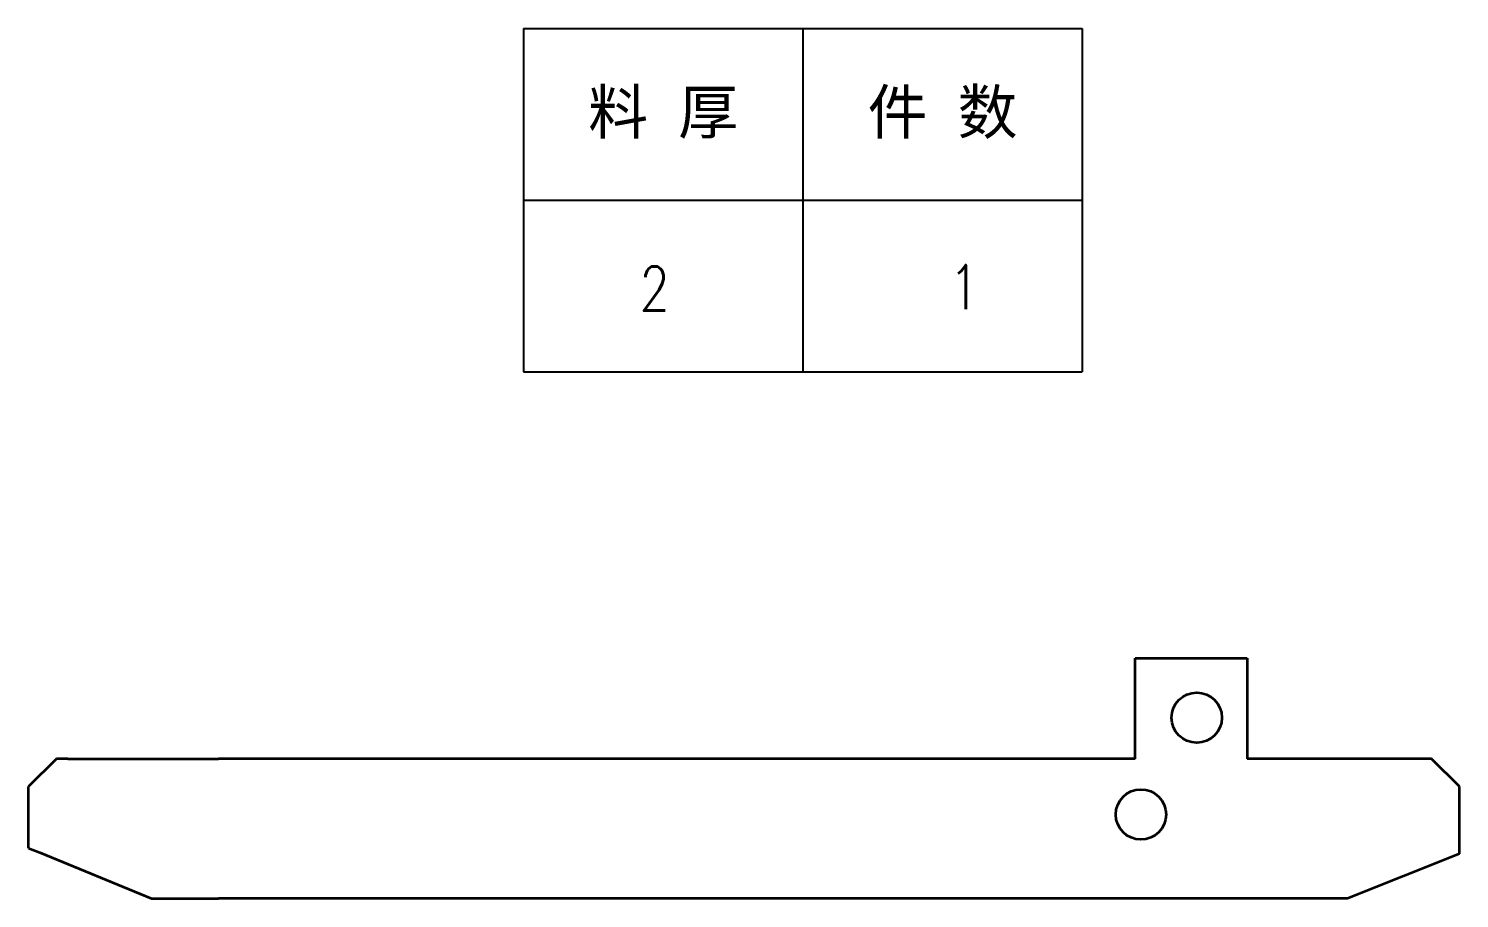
# Model space of a CAD drawing. Header units: millimetres. Extents: x 1333 to 66321, y -42879 to -5704.
# Drawn here: x 65994.7 to 66250.7, y -35210.7 to -35055 of the extents above; entities that cross this region are included whole.
import ezdxf
from ezdxf.enums import TextEntityAlignment as Align

# ---------------------------------------------------------------- set-up
doc = ezdxf.new("R2010")
doc.units = ezdxf.units.MM
doc.header["$LTSCALE"] = 0.5
doc.layers.add('粗实线', color=7, linetype='Continuous', lineweight=35)
doc.styles.add('DIM', font='romans.shx', dxfattribs={"width": 0.8, "bigfont": 'bigfont.shx'})
doc.styles.get("Standard").update_dxf_attribs({"font": 'simplex.shx'})

# ---------------------------------------------------------------- blocks, each defined once
blk = doc.blocks.new('*T481')
at = {"color": 0, "linetype": 'ByBlock', "lineweight": -2, "transparency": 16777216}
for p, q in [((0, 0), (127, 0)), ((0, 0), (0, -78)), ((63.5, 0), (63.5, -78)), ((127, 0), (127, -78)), ((0, -39), (127, -39)), ((0, -78), (127, -78))]:
    blk.add_line(p, q, dxfattribs=at)
at = {"color": 0, "transparency": 16777216, "char_height": 10, "width": 60.5, "attachment_point": 5}
for s, insert in [('{\\fSimSun|b0|i0|c134|p2;料 厚}', (31.75, -19.5)), ('{\\fSimSun|b0|i0|c134|p2;件 数}', (95.25, -19.5))]:
    blk.add_mtext(s, dxfattribs=dict(at, insert=insert))
blk = doc.blocks.new('拆图参数')
blk.add_blockref('*T481', (-63.5, 78))
at = {"style": 'DIM', "width": 0.8}
blk.add_attdef('6', text='', height=10, dxfattribs=at).set_placement((-37.13, 18.91), align=Align.MIDDLE_LEFT)
blk.add_attdef('1', text='', height=10, dxfattribs=at).set_placement((36.65, 19.27), align=Align.MIDDLE_CENTER)

msp = doc.modelspace()

# ---------------------------------------------------------------- linework, layer by layer
at = {"layer": '粗实线', "ltscale": 0.5}
msp.add_line((66192.672, -35167.683), (66212.672, -35167.683), dxfattribs=at)
at = {"layer": '粗实线', "ltscale": 0.45}
for p, q in [((66192.672, -35185.683), (66192.672, -35167.683)), ((66212.672, -35167.683), (66212.672, -35185.683))]:
    msp.add_line(p, q, dxfattribs=at)
at = {"layer": '粗实线'}
for p, q in [((65999.672, -35185.683), (65994.672, -35190.683)), ((66001.672, -35185.683), (65999.672, -35185.683)), ((66001.672, -35185.683), (66028.672, -35185.683)), ((66192.672, -35185.683), (66031.672, -35185.683)), ((66245.672, -35185.683), (66218.672, -35185.683)), ((65994.672, -35201.683), (65994.672, -35190.683)), ((65994.672, -35201.683), (65996.672, -35202.501)), ((65996.672, -35202.501), (66016.672, -35210.683)), ((66250.672, -35202.683), (66230.672, -35210.683)), ((66016.672, -35210.683), (66028.672, -35210.683)), ((66215.672, -35210.683), (66031.672, -35210.683))]:
    msp.add_line(p, q, dxfattribs=at)
at = {"layer": '粗实线', "ltscale": 0.075}
for p, q in [((66031.672, -35185.683), (66028.672, -35185.683)), ((66215.672, -35185.683), (66212.672, -35185.683)), ((66218.672, -35185.683), (66215.672, -35185.683)), ((66031.672, -35210.683), (66028.672, -35210.683)), ((66218.672, -35210.683), (66215.672, -35210.683))]:
    msp.add_line(p, q, dxfattribs=at)
at = {"layer": '粗实线', "ltscale": 0.176777}
msp.add_line((66250.672, -35190.683), (66245.672, -35185.683), dxfattribs=at)
at = {"layer": '粗实线', "ltscale": 0.3}
for p, q in [((66250.672, -35202.683), (66250.672, -35190.683)), ((66230.672, -35210.683), (66218.672, -35210.683))]:
    msp.add_line(p, q, dxfattribs=at)
at = {"layer": '粗实线'}
for centre in [(66203.686, -35178.349), (66193.686, -35195.669)]:
    msp.add_circle(centre, 4.5, dxfattribs=at)

# ---------------------------------------------------------------- block references
at = {"xscale": 0.7874015748031495, "yscale": 0.7874015748031495, "zscale": 0.7874015748031495}
msp.add_blockref('拆图参数', (66133.208, -35116.46), dxfattribs=at).add_auto_attribs({'1': '1', '6': '2'})

doc.saveas('drawing.dxf')
